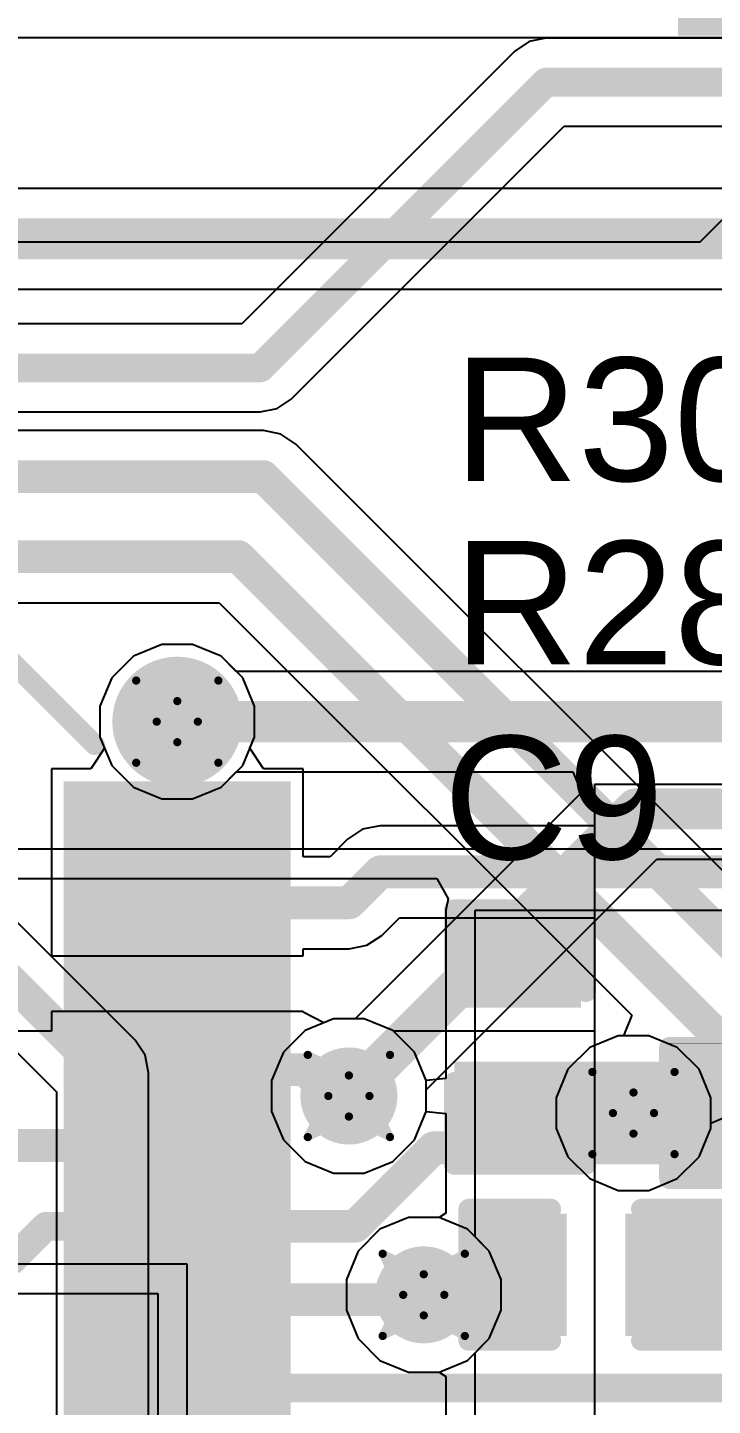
# Model space of a CAD drawing. Header units: inches. Extents: x -3 to 289, y -11 to 89.
# Drawn here: x 106.86 to 111.09, y 23.72 to 32.24 of the extents above; entities that cross this region are included whole.
import ezdxf

# ---------------------------------------------------------------- set-up
doc = ezdxf.new("R2010")
doc.units = ezdxf.units.IN
for name, color, linetype in [('Bottom Layer', 5, 'Continuous'), ('Bottom Solder', 6, 'Continuous'), ('Drill Drawing', 1, 'Continuous'), ('Layer 1', 16, 'Continuous'), ('Layer 2', 76, 'Continuous'), ('Top Layer', 1, 'Continuous'), ('Top Overlay', 2, 'Continuous'), ('Top Paste', 8, 'Continuous'), ('Top Solder', 216, 'Continuous'), ('Via Holes', 16, 'Continuous')]:
    doc.layers.add(name, color=color, linetype=linetype)
doc.styles.add('Arial', font='', dxfattribs={"height": 0.2})
doc.styles.get('Arial').set_extended_font_data('Arial')

# ---------------------------------------------------------------- blocks, each defined once
blk = doc.blocks.new('EFM32WG380F256_B_QFP100R_10')
at = {"layer": 'Top Layer'}
for points in [[(2.65, -7.15), (2.65, -8.35), (2.35, -8.35), (2.35, -7.15)], [(3.15, -7.15), (3.15, -8.35), (2.85, -8.35), (2.85, -7.15)], [(3.65, -7.15), (3.65, -8.35), (3.35, -8.35), (3.35, -7.15)], [(4.15, -7.15), (4.15, -8.35), (3.85, -8.35), (3.85, -7.15)], [(4.65, -7.15), (4.65, -8.35), (4.35, -8.35), (4.35, -7.15)], [(5.15, -7.15), (5.15, -8.35), (4.85, -8.35), (4.85, -7.15)], [(5.65, -7.15), (5.65, -8.35), (5.35, -8.35), (5.35, -7.15)], [(6.15, -7.15), (6.15, -8.35), (5.85, -8.35), (5.85, -7.15)]]:
    blk.add_hatch(color=1, dxfattribs=at).paths.add_polyline_path(points)
at = {"layer": 'Top Paste'}
for points in [[(2.65, -7.15), (2.65, -8.35), (2.35, -8.35), (2.35, -7.15)], [(3.15, -7.15), (3.15, -8.35), (2.85, -8.35), (2.85, -7.15)], [(3.65, -7.15), (3.65, -8.35), (3.35, -8.35), (3.35, -7.15)], [(4.15, -7.15), (4.15, -8.35), (3.85, -8.35), (3.85, -7.15)], [(4.65, -7.15), (4.65, -8.35), (4.35, -8.35), (4.35, -7.15)], [(5.15, -7.15), (5.15, -8.35), (4.85, -8.35), (4.85, -7.15)], [(5.65, -7.15), (5.65, -8.35), (5.35, -8.35), (5.35, -7.15)], [(6.15, -7.15), (6.15, -8.35), (5.85, -8.35), (5.85, -7.15)]]:
    blk.add_hatch(color=8, dxfattribs=at).paths.add_polyline_path(points)
at = {"layer": 'Top Solder'}
for points in [[(2.7516, -7.0484), (2.7516, -8.4516), (2.2484, -8.4516), (2.2484, -7.0484)], [(3.2516, -7.0484), (3.2516, -8.4516), (2.7484, -8.4516), (2.7484, -7.0484)], [(3.7516, -7.0484), (3.7516, -8.4516), (3.2484, -8.4516), (3.2484, -7.0484)], [(4.2516, -7.0484), (4.2516, -8.4516), (3.7484, -8.4516), (3.7484, -7.0484)], [(4.7516, -7.0484), (4.7516, -8.4516), (4.2484, -8.4516), (4.2484, -7.0484)], [(5.2516, -7.0484), (5.2516, -8.4516), (4.7484, -8.4516), (4.7484, -7.0484)], [(5.7516, -7.0484), (5.7516, -8.4516), (5.2484, -8.4516), (5.2484, -7.0484)], [(6.2516, -7.0484), (6.2516, -8.4516), (5.7484, -8.4516), (5.7484, -7.0484)]]:
    blk.add_hatch(color=216, dxfattribs=at).paths.add_polyline_path(points)
at = {"layer": 'Top Overlay', "const_width": 0.127}
blk.add_lwpolyline([(7.239, -6.477), (6.477, -7.239)], dxfattribs=at)
at = {"layer": 'Top Overlay', "const_width": 0.0635}
blk.add_lwpolyline([(6.4452, -7.239, 1), (6.5087, -7.239, 1)], format="xyb", close=True, dxfattribs=at)
blk = doc.blocks.new('R___0402_41')
at = {"layer": 'Top Layer'}
for points in [[(-0.6985, -0.3175), (-0.6985, 0.3175), (-0.2413, 0.3175), (-0.2413, -0.3175)], [(0.2413, -0.3175), (0.2413, 0.3175), (0.6985, 0.3175), (0.6985, -0.3175)]]:
    blk.add_hatch(color=1, dxfattribs=at).paths.add_polyline_path(points)
at = {"layer": 'Top Paste'}
for points in [[(-0.6985, -0.3175), (-0.6985, 0.3175), (-0.2413, 0.3175), (-0.2413, -0.3175)], [(0.2413, -0.3175), (0.2413, 0.3175), (0.6985, 0.3175), (0.6985, -0.3175)]]:
    blk.add_hatch(color=8, dxfattribs=at).paths.add_polyline_path(points)
at = {"layer": 'Top Solder'}
for points in [[(-0.7535, -0.3725), (-0.7535, 0.3725), (-0.1863, 0.3725), (-0.1863, -0.3725)], [(0.1863, -0.3725), (0.1863, 0.3725), (0.7535, 0.3725), (0.7535, -0.3725)]]:
    blk.add_hatch(color=216, dxfattribs=at).paths.add_polyline_path(points)
at = {"layer": 'Top Overlay'}
for points, const_width in [([(-0.7874, 0.4064), (-0.7874, -0.4064)], 0.127), ([(0.7874, 0.4064), (-0.7874, 0.4064)], 0.127), ([(0.7874, 0.4064), (0.7874, -0.4064)], 0.127), ([(0.7874, -0.4064), (-0.7874, -0.4064)], 0.127), ([(0.8128, -0.4318), (-0.8128, -0.4318)], 0.00323)]:
    blk.add_lwpolyline(points, dxfattribs=dict(at, const_width=const_width))
for points, const_width in [([(-0.8191, 0.4064, 1), (-0.7556, 0.4064, 1)], 0.0635), ([(-0.8191, 0.4064, 1), (-0.7556, 0.4064, 1)], 0.0635), ([(0.7556, 0.4064, 1), (0.8191, 0.4064, 1)], 0.0635), ([(0.7556, 0.4064, 1), (0.8191, 0.4064, 1)], 0.0635), ([(-0.8191, -0.4064, 1), (-0.7556, -0.4064, 1)], 0.0635), ([(-0.8191, -0.4064, 1), (-0.7556, -0.4064, 1)], 0.0635), ([(0.7556, -0.4064, 1), (0.8191, -0.4064, 1)], 0.0635), ([(0.7556, -0.4064, 1), (0.8191, -0.4064, 1)], 0.0635), ([(-0.8136, -0.4318, 1), (-0.812, -0.4318, 1)], 0.00161), ([(0.812, -0.4318, 1), (0.8136, -0.4318, 1)], 0.00161)]:
    blk.add_lwpolyline(points, format="xyb", close=True, dxfattribs=dict(at, const_width=const_width))
blk = doc.blocks.new('S____SOT_6_69')
at = {"layer": 'Top Layer'}
for points in [[(-1.8, 1.3), (-0.8, 1.3), (-0.8, 0.6), (-1.8, 0.6)], [(0.8, 1.3), (1.8, 1.3), (1.8, 0.6), (0.8, 0.6)], [(-1.8, 0.35), (-0.8, 0.35), (-0.8, -0.35), (-1.8, -0.35)], [(0.8, 0.35), (1.8, 0.35), (1.8, -0.35), (0.8, -0.35)], [(-1.8, -0.6), (-0.8, -0.6), (-0.8, -1.3), (-1.8, -1.3)], [(0.8, -0.6), (1.8, -0.6), (1.8, -1.3), (0.8, -1.3)]]:
    blk.add_hatch(color=1, dxfattribs=at).paths.add_polyline_path(points)
at = {"layer": 'Top Paste'}
for points in [[(-1.8, 1.3), (-0.8, 1.3), (-0.8, 0.6), (-1.8, 0.6)], [(0.8, 1.3), (1.8, 1.3), (1.8, 0.6), (0.8, 0.6)], [(-1.8, 0.35), (-0.8, 0.35), (-0.8, -0.35), (-1.8, -0.35)], [(0.8, 0.35), (1.8, 0.35), (1.8, -0.35), (0.8, -0.35)], [(-1.8, -0.6), (-0.8, -0.6), (-0.8, -1.3), (-1.8, -1.3)], [(0.8, -0.6), (1.8, -0.6), (1.8, -1.3), (0.8, -1.3)]]:
    blk.add_hatch(color=8, dxfattribs=at).paths.add_polyline_path(points)
at = {"layer": 'Top Solder'}
for points in [[(-1.9016, 1.4016), (-0.6984, 1.4016), (-0.6984, 0.4984), (-1.9016, 0.4984)], [(0.6984, 1.4016), (1.9016, 1.4016), (1.9016, 0.4984), (0.6984, 0.4984)], [(-1.9016, 0.4516), (-0.6984, 0.4516), (-0.6984, -0.4516), (-1.9016, -0.4516)], [(0.6984, 0.4516), (1.9016, 0.4516), (1.9016, -0.4516), (0.6984, -0.4516)], [(-1.9016, -0.4984), (-0.6984, -0.4984), (-0.6984, -1.4016), (-1.9016, -1.4016)], [(0.6984, -0.4984), (1.9016, -0.4984), (1.9016, -1.4016), (0.6984, -1.4016)]]:
    blk.add_hatch(color=216, dxfattribs=at).paths.add_polyline_path(points)
at = {"layer": 'Top Overlay', "const_width": 0.127}
for points in [[(0.7112, 1.5494), (-0.8128, 1.5494)], [(-2.087, 0.801), (-2.087, 1.055)], [(-1.96, 0.928), (-2.087, 1.055)], [(-2.087, 0.801), (-1.96, 0.928)], [(0.7112, -1.5494), (-0.8128, -1.5494)]]:
    blk.add_lwpolyline(points, dxfattribs=at)
at = {"layer": 'Top Overlay', "const_width": 0.0635}
for points in [[(-0.8446, 1.5494, 1), (-0.781, 1.5494, 1)], [(0.6794, 1.5494, 1), (0.7429, 1.5494, 1)], [(-2.1188, 1.055, 1), (-2.0553, 1.055, 1)], [(-2.1188, 1.055, 1), (-2.0553, 1.055, 1)], [(-1.9918, 0.928, 1), (-1.9283, 0.928, 1)], [(-1.9918, 0.928, 1), (-1.9283, 0.928, 1)], [(-2.1188, 0.801, 1), (-2.0553, 0.801, 1)], [(-2.1188, 0.801, 1), (-2.0553, 0.801, 1)], [(-0.8446, -1.5494, 1), (-0.781, -1.5494, 1)], [(0.6794, -1.5494, 1), (0.7429, -1.5494, 1)]]:
    blk.add_lwpolyline(points, format="xyb", close=True, dxfattribs=at)
blk = doc.blocks.new('____0402_127')
at = {"layer": 'Top Layer'}
for points in [[(-0.6985, -0.3175), (-0.6985, 0.3175), (-0.2413, 0.3175), (-0.2413, -0.3175)], [(0.2413, -0.3175), (0.2413, 0.3175), (0.6985, 0.3175), (0.6985, -0.3175)]]:
    blk.add_hatch(color=1, dxfattribs=at).paths.add_polyline_path(points)
at = {"layer": 'Top Paste'}
for points in [[(-0.6985, -0.3175), (-0.6985, 0.3175), (-0.2413, 0.3175), (-0.2413, -0.3175)], [(0.2413, -0.3175), (0.2413, 0.3175), (0.6985, 0.3175), (0.6985, -0.3175)]]:
    blk.add_hatch(color=8, dxfattribs=at).paths.add_polyline_path(points)
at = {"layer": 'Top Solder'}
for points in [[(-0.7585, -0.3775), (-0.7585, 0.3775), (-0.1813, 0.3775), (-0.1813, -0.3775)], [(0.1813, -0.3775), (0.1813, 0.3775), (0.7585, 0.3775), (0.7585, -0.3775)]]:
    blk.add_hatch(color=216, dxfattribs=at).paths.add_polyline_path(points)
at = {"layer": 'Top Overlay', "const_width": 0.127}
for points in [[(-0.7874, 0.4064), (-0.7874, -0.4064)], [(-0.2794, 0.4064), (-0.7874, 0.4064)], [(0.7874, 0.4064), (0.2794, 0.4064)], [(0.7874, 0.4064), (0.7874, -0.4064)], [(-0.2794, -0.4064), (-0.7874, -0.4064)], [(0.7874, -0.4064), (0.2794, -0.4064)]]:
    blk.add_lwpolyline(points, dxfattribs=at)
at = {"layer": 'Top Overlay', "const_width": 0.0635}
for points in [[(-0.8191, 0.4064, 1), (-0.7556, 0.4064, 1)], [(-0.8191, 0.4064, 1), (-0.7556, 0.4064, 1)], [(-0.3111, 0.4064, 1), (-0.2477, 0.4064, 1)], [(0.2477, 0.4064, 1), (0.3111, 0.4064, 1)], [(0.7556, 0.4064, 1), (0.8191, 0.4064, 1)], [(0.7556, 0.4064, 1), (0.8191, 0.4064, 1)], [(-0.8191, -0.4064, 1), (-0.7556, -0.4064, 1)], [(-0.8191, -0.4064, 1), (-0.7556, -0.4064, 1)], [(-0.3111, -0.4064, 1), (-0.2477, -0.4064, 1)], [(0.2477, -0.4064, 1), (0.3111, -0.4064, 1)], [(0.7556, -0.4064, 1), (0.8191, -0.4064, 1)], [(0.7556, -0.4064, 1), (0.8191, -0.4064, 1)]]:
    blk.add_lwpolyline(points, format="xyb", close=True, dxfattribs=at)
blk = doc.blocks.new('C___0402_142')
at = {"layer": 'Top Layer'}
for points in [[(-0.6985, -0.3175), (-0.6985, 0.3175), (-0.2413, 0.3175), (-0.2413, -0.3175)], [(0.2413, -0.3175), (0.2413, 0.3175), (0.6985, 0.3175), (0.6985, -0.3175)]]:
    blk.add_hatch(color=1, dxfattribs=at).paths.add_polyline_path(points)
at = {"layer": 'Top Paste'}
for points in [[(-0.6985, -0.3175), (-0.6985, 0.3175), (-0.2413, 0.3175), (-0.2413, -0.3175)], [(0.2413, -0.3175), (0.2413, 0.3175), (0.6985, 0.3175), (0.6985, -0.3175)]]:
    blk.add_hatch(color=8, dxfattribs=at).paths.add_polyline_path(points)
at = {"layer": 'Top Solder'}
for points in [[(-0.7585, -0.3775), (-0.7585, 0.3775), (-0.1813, 0.3775), (-0.1813, -0.3775)], [(0.1813, -0.3775), (0.1813, 0.3775), (0.7585, 0.3775), (0.7585, -0.3775)]]:
    blk.add_hatch(color=216, dxfattribs=at).paths.add_polyline_path(points)
at = {"layer": 'Top Overlay', "const_width": 0.127}
for points in [[(-0.7874, -0.4064), (-0.7874, 0.4064)], [(-0.2794, 0.4064), (-0.7874, 0.4064)], [(0.7874, 0.4064), (0.2794, 0.4064)], [(0.7874, -0.4064), (0.7874, 0.4064)], [(-0.2794, -0.4064), (-0.7874, -0.4064)], [(0.7874, -0.4064), (0.2794, -0.4064)]]:
    blk.add_lwpolyline(points, dxfattribs=at)
at = {"layer": 'Top Overlay', "const_width": 0.0635}
for points in [[(-0.8191, 0.4064, 1), (-0.7556, 0.4064, 1)], [(-0.8191, 0.4064, 1), (-0.7556, 0.4064, 1)], [(-0.3111, 0.4064, 1), (-0.2477, 0.4064, 1)], [(0.2477, 0.4064, 1), (0.3111, 0.4064, 1)], [(0.7556, 0.4064, 1), (0.8191, 0.4064, 1)], [(0.7556, 0.4064, 1), (0.8191, 0.4064, 1)], [(-0.8191, -0.4064, 1), (-0.7556, -0.4064, 1)], [(-0.8191, -0.4064, 1), (-0.7556, -0.4064, 1)], [(-0.3111, -0.4064, 1), (-0.2477, -0.4064, 1)], [(0.2477, -0.4064, 1), (0.3111, -0.4064, 1)], [(0.7556, -0.4064, 1), (0.8191, -0.4064, 1)], [(0.7556, -0.4064, 1), (0.8191, -0.4064, 1)]]:
    blk.add_lwpolyline(points, format="xyb", close=True, dxfattribs=at)

msp = doc.modelspace()

# ---------------------------------------------------------------- hatches: boundary and pattern name
at = {"layer": 'Bottom Layer'}
h = msp.add_hatch(color=5, dxfattribs=at)
edge = h.paths.add_edge_path()
edge.add_arc((107.7875, 27.9483), 0.3, 0, 360)
h = msp.add_hatch(color=5, dxfattribs=at)
edge = h.paths.add_edge_path()
edge.add_arc((108.8481, 25.6343), 0.3, 0, 360)
h = msp.add_hatch(color=5, dxfattribs=at)
edge = h.paths.add_edge_path()
edge.add_arc((110.6069, 25.5288), 0.3, 0, 360)
h = msp.add_hatch(color=5, dxfattribs=at)
edge = h.paths.add_edge_path()
edge.add_arc((109.3108, 24.4051), 0.3, 0, 360)
at = {"layer": 'Bottom Solder'}
h = msp.add_hatch(color=6, dxfattribs=at)
edge = h.paths.add_edge_path()
edge.add_arc((107.7875, 27.9483), 0.4016, 0, 360)
at = {"layer": 'Layer 1'}
h = msp.add_hatch(color=16, dxfattribs=at)
edge = h.paths.add_edge_path()
edge.add_arc((107.7875, 27.9483), 0.3, 0, 360)
h = msp.add_hatch(color=16, dxfattribs=at)
edge = h.paths.add_edge_path()
edge.add_arc((108.8481, 25.6343), 0.3, 0, 360)
h = msp.add_hatch(color=16, dxfattribs=at)
edge = h.paths.add_edge_path()
edge.add_arc((110.6069, 25.5288), 0.3, 0, 360)
h = msp.add_hatch(color=16, dxfattribs=at)
edge = h.paths.add_edge_path()
edge.add_arc((109.3108, 24.4051), 0.3, 0, 360)
at = {"layer": 'Layer 2'}
h = msp.add_hatch(color=76, dxfattribs=at)
edge = h.paths.add_edge_path()
edge.add_arc((107.7875, 27.9483), 0.3, 0, 360)
h = msp.add_hatch(color=76, dxfattribs=at)
edge = h.paths.add_edge_path()
edge.add_arc((108.8481, 25.6343), 0.3, 0, 360)
h = msp.add_hatch(color=76, dxfattribs=at)
edge = h.paths.add_edge_path()
edge.add_arc((110.6069, 25.5288), 0.3, 0, 360)
h = msp.add_hatch(color=76, dxfattribs=at)
edge = h.paths.add_edge_path()
edge.add_arc((109.3108, 24.4051), 0.3, 0, 360)
at = {"layer": 'Top Layer'}
h = msp.add_hatch(color=1, dxfattribs=at)
edge = h.paths.add_edge_path()
edge.add_arc((107.7875, 27.9483), 0.3, 0, 360)
h = msp.add_hatch(color=1, dxfattribs=at)
edge = h.paths.add_edge_path()
edge.add_arc((108.8481, 25.6343), 0.3, 0, 360)
msp.add_hatch(color=1, dxfattribs=at).paths.add_polyline_path([(109.4995, 25.2113), (111.3753, 25.2113), (111.3753, 25.8463), (109.4995, 25.8463)])
h = msp.add_hatch(color=1, dxfattribs=at)
edge = h.paths.add_edge_path()
edge.add_arc((110.6069, 25.5288), 0.3, 0, 360)
h = msp.add_hatch(color=1, dxfattribs=at)
edge = h.paths.add_edge_path()
edge.add_arc((109.3108, 24.4051), 0.3, 0, 360)
at = {"layer": 'Top Solder'}
h = msp.add_hatch(color=216, dxfattribs=at)
edge = h.paths.add_edge_path()
edge.add_arc((107.7875, 27.9483), 0.4016, 0, 360)
at = {"layer": 'Via Holes'}
h = msp.add_hatch(color=7, dxfattribs=at)
edge = h.paths.add_edge_path()
edge.add_arc((107.7875, 27.9483), 0.15, 0, 360)
h = msp.add_hatch(color=7, dxfattribs=at)
edge = h.paths.add_edge_path()
edge.add_arc((108.8481, 25.6343), 0.15, 0, 360)
h = msp.add_hatch(color=7, dxfattribs=at)
edge = h.paths.add_edge_path()
edge.add_arc((110.6069, 25.5288), 0.15, 0, 360)
h = msp.add_hatch(color=7, dxfattribs=at)
edge = h.paths.add_edge_path()
edge.add_arc((109.3108, 24.4051), 0.15, 0, 360)

# ---------------------------------------------------------------- linework, layer by layer
at = {"layer": 'Bottom Layer'}
for p, q in [((108.3195, 29.7473), (103.9414, 29.7473)), ((108.4285, 29.7256), (108.3195, 29.7473)), ((108.3195, 29.7473), (108.3195, 29.7473)), ((108.521, 29.6639), (108.4285, 29.7256)), ((111.7653, 26.4195), (108.521, 29.6639)), ((103.5375, 28.6837), (108.0472, 28.6837)), ((108.0472, 28.6837), (110.5973, 26.1336)), ((107.6925, 28.4261), (107.5168, 28.3533)), ((107.8825, 28.4261), (107.6925, 28.4261)), ((108.0582, 28.3533), (107.8825, 28.4261)), ((107.5168, 28.3533), (107.3824, 28.2189)), ((108.1926, 28.2189), (108.0582, 28.3533)), ((107.3824, 28.2189), (107.3097, 28.0433)), ((108.2653, 28.0433), (108.1926, 28.2189)), ((107.3097, 28.0433), (107.3097, 27.8533)), ((108.2653, 27.8533), (108.2653, 28.0433)), ((107.3097, 27.8533), (107.3824, 27.6776)), ((108.1926, 27.6776), (108.2653, 27.8533)), ((107.3824, 27.6776), (107.5168, 27.5432)), ((108.0582, 27.5432), (108.1926, 27.6776)), ((107.5168, 27.5432), (107.6925, 27.4705)), ((107.8825, 27.4705), (108.0582, 27.5432)), ((107.6925, 27.4705), (107.8825, 27.4705)), ((108.753, 26.1121), (108.5774, 26.0393)), ((108.9431, 26.1121), (108.753, 26.1121)), ((109.1187, 26.0393), (108.9431, 26.1121)), ((110.5973, 26.1336), (110.5447, 26.0066)), ((108.5774, 26.0393), (108.443, 25.9049)), ((109.2531, 25.9049), (109.1187, 26.0393)), ((110.5118, 26.0066), (110.3362, 25.9339)), ((110.5447, 26.0066), (110.5118, 26.0066)), ((108.443, 25.9049), (108.3703, 25.7293)), ((109.3259, 25.7293), (109.2531, 25.9049)), ((110.3362, 25.9339), (110.2018, 25.7995)), ((108.3703, 25.7293), (108.3703, 25.5392)), ((109.3259, 25.5392), (109.3259, 25.7293)), ((110.2018, 25.7995), (110.1291, 25.6239)), ((110.1291, 25.6239), (110.1291, 25.4338)), ((108.3703, 25.5392), (108.443, 25.3636)), ((109.2531, 25.3636), (109.3259, 25.5392)), ((111.0847, 25.4666), (111.2117, 25.5192)), ((110.1291, 25.4338), (110.2018, 25.2582)), ((111.0119, 25.2582), (111.0847, 25.4338)), ((111.0847, 25.4338), (111.0847, 25.4666)), ((108.443, 25.3636), (108.5774, 25.2292)), ((109.1187, 25.2292), (109.2531, 25.3636)), ((108.5774, 25.2292), (108.753, 25.1565)), ((108.9431, 25.1565), (109.1187, 25.2292)), ((110.2018, 25.2582), (110.3362, 25.1238)), ((110.8775, 25.1238), (111.0119, 25.2582)), ((108.753, 25.1565), (108.9431, 25.1565)), ((110.3362, 25.1238), (110.5118, 25.051)), ((110.5118, 25.051), (110.7019, 25.051)), ((110.7019, 25.051), (110.8775, 25.1238)), ((107.8482, 24.595), (106.2185, 24.595)), ((107.8482, 17.5514), (107.8482, 24.595)), ((106.2185, 24.4137), (107.6669, 24.4137)), ((107.6669, 24.4137), (107.6669, 17.5514))]:
    msp.add_line(p, q, dxfattribs=at)
at = {"layer": 'Bottom Layer', "const_width": 0.2032}
for points in [[(103.8234, 29.4624), (108.3195, 29.4624)], [(108.3195, 29.4624), (111.6473, 26.1346)], [(103.5375, 28.9685), (108.1652, 28.9685)], [(108.1652, 28.9685), (111.441, 25.6927)]]:
    msp.add_lwpolyline(points, dxfattribs=at)
at = {"layer": 'Bottom Layer', "const_width": 0.1016}
for points in [[(108.2687, 29.4624, 1), (108.3703, 29.4624, 1)], [(108.2687, 29.4624, 1), (108.3703, 29.4624, 1)], [(108.1144, 28.9685, 1), (108.216, 28.9685, 1)], [(108.1144, 28.9685, 1), (108.216, 28.9685, 1)]]:
    msp.add_lwpolyline(points, format="xyb", close=True, dxfattribs=at)
at = {"layer": 'Drill Drawing', "const_width": 0.0508}
for points in [[(107.5335, 28.2023), (107.7875, 28.0753)], [(107.5335, 28.2023), (107.6605, 27.9483)], [(107.7875, 28.0753), (108.0415, 28.2023)], [(107.9145, 27.9483), (108.0415, 28.2023)], [(107.5335, 27.6943), (107.6605, 27.9483)], [(107.9145, 27.9483), (108.0415, 27.6943)], [(107.5335, 27.6943), (107.7875, 27.8213)], [(107.7875, 27.8213), (108.0415, 27.6943)], [(108.5941, 25.8883), (108.8481, 25.7613)], [(108.5941, 25.8883), (108.7211, 25.6343)], [(108.8481, 25.7613), (109.1021, 25.8883)], [(108.9751, 25.6343), (109.1021, 25.8883)], [(110.3529, 25.7828), (110.6069, 25.6558)], [(110.3529, 25.7828), (110.4799, 25.5288)], [(110.6069, 25.6558), (110.8609, 25.7828)], [(110.7339, 25.5288), (110.8609, 25.7828)], [(108.5941, 25.3803), (108.7211, 25.6343)], [(108.9751, 25.6343), (109.1021, 25.3803)], [(110.3529, 25.2748), (110.4799, 25.5288)], [(110.7339, 25.5288), (110.8609, 25.2748)], [(108.5941, 25.3803), (108.8481, 25.5073)], [(108.8481, 25.5073), (109.1021, 25.3803)], [(110.3529, 25.2748), (110.6069, 25.4018)], [(110.6069, 25.4018), (110.8609, 25.2748)], [(109.0568, 24.6591), (109.3108, 24.5321)], [(109.0568, 24.6591), (109.1838, 24.4051)], [(109.3108, 24.5321), (109.5648, 24.6591)], [(109.4378, 24.4051), (109.5648, 24.6591)], [(109.0568, 24.1511), (109.1838, 24.4051)], [(109.4378, 24.4051), (109.5648, 24.1511)], [(109.0568, 24.1511), (109.3108, 24.2781)], [(109.3108, 24.2781), (109.5648, 24.1511)]]:
    msp.add_lwpolyline(points, dxfattribs=at)
at = {"layer": 'Drill Drawing', "const_width": 0.0254}
for points in [[(107.5208, 28.2023, 1), (107.5462, 28.2023, 1)], [(107.5208, 28.2023, 1), (107.5462, 28.2023, 1)], [(108.0288, 28.2023, 1), (108.0542, 28.2023, 1)], [(108.0288, 28.2023, 1), (108.0542, 28.2023, 1)], [(107.7748, 28.0753, 1), (107.8002, 28.0753, 1)], [(107.7748, 28.0753, 1), (107.8002, 28.0753, 1)], [(107.6478, 27.9483, 1), (107.6732, 27.9483, 1)], [(107.6478, 27.9483, 1), (107.6732, 27.9483, 1)], [(107.9018, 27.9483, 1), (107.9272, 27.9483, 1)], [(107.9018, 27.9483, 1), (107.9272, 27.9483, 1)], [(107.7748, 27.8213, 1), (107.8002, 27.8213, 1)], [(107.7748, 27.8213, 1), (107.8002, 27.8213, 1)], [(107.5208, 27.6943, 1), (107.5462, 27.6943, 1)], [(107.5208, 27.6943, 1), (107.5462, 27.6943, 1)], [(108.0288, 27.6943, 1), (108.0542, 27.6943, 1)], [(108.0288, 27.6943, 1), (108.0542, 27.6943, 1)], [(108.5814, 25.8883, 1), (108.6068, 25.8883, 1)], [(108.5814, 25.8883, 1), (108.6068, 25.8883, 1)], [(109.0894, 25.8883, 1), (109.1148, 25.8883, 1)], [(109.0894, 25.8883, 1), (109.1148, 25.8883, 1)], [(110.3402, 25.7828, 1), (110.3656, 25.7828, 1)], [(110.3402, 25.7828, 1), (110.3656, 25.7828, 1)], [(110.8482, 25.7828, 1), (110.8736, 25.7828, 1)], [(110.8482, 25.7828, 1), (110.8736, 25.7828, 1)], [(108.8354, 25.7613, 1), (108.8608, 25.7613, 1)], [(108.8354, 25.7613, 1), (108.8608, 25.7613, 1)], [(108.7084, 25.6343, 1), (108.7338, 25.6343, 1)], [(108.7084, 25.6343, 1), (108.7338, 25.6343, 1)], [(108.9624, 25.6343, 1), (108.9878, 25.6343, 1)], [(108.9624, 25.6343, 1), (108.9878, 25.6343, 1)], [(110.5942, 25.6558, 1), (110.6196, 25.6558, 1)], [(110.5942, 25.6558, 1), (110.6196, 25.6558, 1)], [(110.4672, 25.5288, 1), (110.4926, 25.5288, 1)], [(110.4672, 25.5288, 1), (110.4926, 25.5288, 1)], [(110.7212, 25.5288, 1), (110.7466, 25.5288, 1)], [(110.7212, 25.5288, 1), (110.7466, 25.5288, 1)], [(108.8354, 25.5073, 1), (108.8608, 25.5073, 1)], [(108.8354, 25.5073, 1), (108.8608, 25.5073, 1)], [(108.5814, 25.3803, 1), (108.6068, 25.3803, 1)], [(108.5814, 25.3803, 1), (108.6068, 25.3803, 1)], [(109.0894, 25.3803, 1), (109.1148, 25.3803, 1)], [(109.0894, 25.3803, 1), (109.1148, 25.3803, 1)], [(110.5942, 25.4018, 1), (110.6196, 25.4018, 1)], [(110.5942, 25.4018, 1), (110.6196, 25.4018, 1)], [(110.3402, 25.2748, 1), (110.3656, 25.2748, 1)], [(110.3402, 25.2748, 1), (110.3656, 25.2748, 1)], [(110.8482, 25.2748, 1), (110.8736, 25.2748, 1)], [(110.8482, 25.2748, 1), (110.8736, 25.2748, 1)], [(109.0441, 24.6591, 1), (109.0695, 24.6591, 1)], [(109.0441, 24.6591, 1), (109.0695, 24.6591, 1)], [(109.5521, 24.6591, 1), (109.5775, 24.6591, 1)], [(109.5521, 24.6591, 1), (109.5775, 24.6591, 1)], [(109.2981, 24.5321, 1), (109.3235, 24.5321, 1)], [(109.2981, 24.5321, 1), (109.3235, 24.5321, 1)], [(109.1711, 24.4051, 1), (109.1965, 24.4051, 1)], [(109.1711, 24.4051, 1), (109.1965, 24.4051, 1)], [(109.4251, 24.4051, 1), (109.4505, 24.4051, 1)], [(109.4251, 24.4051, 1), (109.4505, 24.4051, 1)], [(109.2981, 24.2781, 1), (109.3235, 24.2781, 1)], [(109.2981, 24.2781, 1), (109.3235, 24.2781, 1)], [(109.0441, 24.1511, 1), (109.0695, 24.1511, 1)], [(109.0441, 24.1511, 1), (109.0695, 24.1511, 1)], [(109.5521, 24.1511, 1), (109.5775, 24.1511, 1)], [(109.5521, 24.1511, 1), (109.5775, 24.1511, 1)]]:
    msp.add_lwpolyline(points, format="xyb", close=True, dxfattribs=at)
at = {"layer": 'Layer 1'}
for p, q in [((95.7624, 36.9382), (107.0403, 25.6603)), ((105.4283, 32.1772), (111.751, 32.1772)), ((107.5266, 25.9797), (101.4273, 32.0791)), ((111.6834, 31.2439), (106.2015, 31.2439)), ((106.2015, 30.6223), (111.5547, 30.6223)), ((107.6925, 28.4261), (107.5168, 28.3533)), ((107.8825, 28.4261), (107.6925, 28.4261)), ((108.0582, 28.3533), (107.8825, 28.4261)), ((107.5168, 28.3533), (107.3824, 28.2189)), ((108.1524, 28.2591), (108.0582, 28.3533)), ((107.3824, 28.2189), (107.3097, 28.0433)), ((112.9801, 28.2591), (108.1524, 28.2591)), ((107.3097, 28.0433), (107.3097, 27.8533)), ((107.3097, 27.8533), (107.3824, 27.6776)), ((107.3824, 27.6776), (107.5168, 27.5432)), ((108.0582, 27.5432), (108.1524, 27.6375)), ((108.1524, 27.6375), (110.2322, 27.6375)), ((110.2322, 27.6375), (110.2848, 27.5105)), ((107.5168, 27.5432), (107.6925, 27.4705)), ((107.8825, 27.4705), (108.0582, 27.5432)), ((107.6925, 27.4705), (107.8825, 27.4705)), ((110.2848, 27.5105), (108.8864, 26.1121)), ((109.3259, 25.6726), (110.7515, 27.0982)), ((110.7515, 27.0982), (113.5555, 27.0982)), ((108.753, 26.1121), (108.5774, 26.0393)), ((108.8864, 26.1121), (108.753, 26.1121)), ((107.5884, 25.8873), (107.5266, 25.9797)), ((107.5266, 25.9797), (107.5266, 25.9797)), ((108.5774, 26.0393), (108.443, 25.9049)), ((110.5118, 26.0066), (110.3362, 25.9339)), ((110.7019, 26.0066), (110.5118, 26.0066)), ((110.8775, 25.9339), (110.7019, 26.0066)), ((108.443, 25.9049), (108.3703, 25.7293)), ((110.3362, 25.9339), (110.2018, 25.7995)), ((111.0119, 25.7995), (110.8775, 25.9339)), ((107.6101, 25.7783), (107.5884, 25.8873)), ((107.6101, 17.5023), (107.6101, 25.7783)), ((108.3703, 25.7293), (108.3703, 25.5392)), ((110.2018, 25.7995), (110.1291, 25.6239)), ((111.0847, 25.6239), (111.0119, 25.7995)), ((107.0403, 25.6603), (107.0403, 17.6203)), ((109.3259, 25.5392), (109.3259, 25.6726)), ((110.1291, 25.6239), (110.1291, 25.4338)), ((111.0847, 25.4338), (111.0847, 25.6239)), ((108.3703, 25.5392), (108.443, 25.3636)), ((109.2531, 25.3636), (109.3259, 25.5392)), ((110.1291, 25.4338), (110.2018, 25.2582)), ((111.0119, 25.2582), (111.0847, 25.4338)), ((108.443, 25.3636), (108.5774, 25.2292)), ((109.1187, 25.2292), (109.2531, 25.3636)), ((108.5774, 25.2292), (108.753, 25.1565)), ((108.9431, 25.1565), (109.1187, 25.2292)), ((110.2018, 25.2582), (110.3362, 25.1238)), ((110.8775, 25.1238), (111.0119, 25.2582)), ((108.753, 25.1565), (108.9431, 25.1565)), ((110.3362, 25.1238), (110.5118, 25.051)), ((110.5118, 25.051), (110.7019, 25.051)), ((110.7019, 25.051), (110.8775, 25.1238)), ((109.2158, 24.8829), (109.0402, 24.8102)), ((109.4059, 24.8829), (109.2158, 24.8829)), ((109.5815, 24.8102), (109.4059, 24.8829)), ((109.0402, 24.8102), (108.9058, 24.6758)), ((109.7159, 24.6758), (109.5815, 24.8102)), ((108.9058, 24.6758), (108.833, 24.5002)), ((109.7886, 24.5002), (109.7159, 24.6758)), ((108.833, 24.5002), (108.833, 24.3101)), ((109.7886, 24.3101), (109.7886, 24.5002)), ((108.833, 24.3101), (108.9058, 24.1345)), ((109.7159, 24.1345), (109.7886, 24.3101)), ((108.9058, 24.1345), (109.0402, 24.0001)), ((109.5815, 24.0001), (109.7159, 24.1345)), ((109.0402, 24.0001), (109.2158, 23.9273)), ((109.4059, 23.9273), (109.5815, 24.0001)), ((109.2158, 23.9273), (109.4059, 23.9273))]:
    msp.add_line(p, q, dxfattribs=at)
for points, const_width in [([(95.6875, 37.416), (107.3252, 25.7783)], 0.2032), ([(105.8366, 30.9331), (111.6834, 30.9331)], 0.254), ([(107.7875, 27.9483), (113.1088, 27.9483)], 0.254), ([(108.8481, 25.6343), (110.6228, 27.409)], 0.254), ([(110.6228, 27.409), (113.5555, 27.409)], 0.254), ([(107.3252, 17.5023), (107.3252, 25.7783)], 0.2032)]:
    msp.add_lwpolyline(points, dxfattribs=dict(at, const_width=const_width))
for points, const_width in [([(107.724, 27.9483, 1), (107.851, 27.9483, 1)], 0.127), ([(110.5593, 27.409, 1), (110.6863, 27.409, 1)], 0.127), ([(110.5593, 27.409, 1), (110.6863, 27.409, 1)], 0.127), ([(107.2744, 25.7783, 1), (107.376, 25.7783, 1)], 0.1016), ([(107.2744, 25.7783, 1), (107.376, 25.7783, 1)], 0.1016), ([(108.7846, 25.6343, 1), (108.9116, 25.6343, 1)], 0.127)]:
    msp.add_lwpolyline(points, format="xyb", close=True, dxfattribs=dict(at, const_width=const_width))
at = {"layer": 'Layer 2'}
for p, q in [((109.9623, 32.1527), (109.8741, 32.0937)), ((110.0663, 32.1734), (109.9623, 32.1527)), ((110.0664, 32.1734), (110.0663, 32.1734)), ((111.8986, 32.1734), (110.0664, 32.1734)), ((109.8741, 32.0937), (108.1871, 30.4067)), ((109.8741, 32.0937), (109.8741, 32.0937)), ((108.492, 29.9425), (110.179, 31.6295)), ((110.179, 31.6295), (111.8714, 31.6295)), ((108.1871, 30.4067), (106.1462, 30.4067)), ((108.4038, 29.8836), (108.492, 29.9425)), ((95.6485, 29.8629), (108.2997, 29.8629)), ((108.2997, 29.8629), (108.4038, 29.8836)), ((107.6925, 28.4261), (107.5168, 28.3533)), ((107.8825, 28.4261), (107.6925, 28.4261)), ((108.0582, 28.3533), (107.8825, 28.4261)), ((107.5168, 28.3533), (107.3824, 28.2189)), ((108.1926, 28.2189), (108.0582, 28.3533)), ((107.3824, 28.2189), (107.3097, 28.0433)), ((108.2653, 28.0433), (108.1926, 28.2189)), ((107.3097, 28.0433), (107.3097, 27.8533)), ((108.2653, 27.8533), (108.2653, 28.0433)), ((107.3097, 27.8533), (107.3824, 27.6776)), ((108.1926, 27.6776), (108.2653, 27.8533)), ((107.3824, 27.6776), (107.5168, 27.5432)), ((108.0582, 27.5432), (108.1926, 27.6776)), ((107.5168, 27.5432), (107.6925, 27.4705)), ((107.8825, 27.4705), (108.0582, 27.5432)), ((107.6925, 27.4705), (107.8825, 27.4705)), ((114.6048, 27.1596), (94.6875, 27.1596)), ((94.6875, 26.9783), (109.3921, 26.9783)), ((109.3921, 26.9783), (109.4608, 26.8525)), ((109.4608, 26.8525), (109.447, 26.7832)), ((109.447, 26.7832), (109.447, 25.7434)), ((109.6283, 24.7634), (109.6283, 26.7832)), ((109.6283, 26.7832), (114.8491, 26.7832)), ((108.753, 26.1121), (108.5774, 26.0393)), ((108.9431, 26.1121), (108.753, 26.1121)), ((109.1187, 26.0393), (108.9431, 26.1121)), ((108.5774, 26.0393), (108.443, 25.9049)), ((109.2531, 25.9049), (109.1187, 26.0393)), ((108.443, 25.9049), (108.3703, 25.7293)), ((109.3259, 25.7293), (109.2531, 25.9049)), ((108.3703, 25.7293), (108.3703, 25.5392)), ((109.447, 25.7434), (109.3259, 25.7293)), ((108.3703, 25.5392), (108.443, 25.3636)), ((109.2531, 25.3636), (109.3259, 25.5392)), ((109.3259, 25.5392), (109.447, 25.5252)), ((109.447, 25.5252), (109.447, 24.9104)), ((108.443, 25.3636), (108.5774, 25.2292)), ((109.1187, 25.2292), (109.2531, 25.3636)), ((108.5774, 25.2292), (108.753, 25.1565)), ((108.9431, 25.1565), (109.1187, 25.2292)), ((108.753, 25.1565), (108.9431, 25.1565)), ((109.2158, 24.8829), (109.0402, 24.8102)), ((109.4059, 24.8829), (109.2158, 24.8829)), ((109.447, 24.9104), (109.4059, 24.8829)), ((109.0402, 24.8102), (108.9058, 24.6758)), ((109.7159, 24.6758), (109.6283, 24.7634)), ((108.9058, 24.6758), (108.833, 24.5002)), ((109.7886, 24.5002), (109.7159, 24.6758)), ((108.833, 24.5002), (108.833, 24.3101)), ((109.7886, 24.3101), (109.7886, 24.5002)), ((108.833, 24.3101), (108.9058, 24.1345)), ((109.7159, 24.1345), (109.7886, 24.3101)), ((108.9058, 24.1345), (109.0402, 24.0001)), ((109.6283, 24.0469), (109.7159, 24.1345)), ((109.6283, 22.1058), (109.6283, 24.0469)), ((109.0402, 24.0001), (109.2158, 23.9273)), ((109.2158, 23.9273), (109.4059, 23.9273)), ((109.4059, 23.9273), (109.447, 23.8998)), ((109.447, 23.8998), (109.447, 22.6844))]:
    msp.add_line(p, q, dxfattribs=at)
at = {"layer": 'Layer 2', "const_width": 0.1778}
for points in [[(108.2997, 30.1348), (110.0663, 31.9014)], [(110.0663, 31.9014), (112.265, 31.9014)], [(95.2447, 30.1348), (108.2997, 30.1348)]]:
    msp.add_lwpolyline(points, dxfattribs=at)
at = {"layer": 'Layer 2', "const_width": 0.0889}
for points in [[(110.0219, 31.9014, 1), (110.1108, 31.9014, 1)], [(110.0219, 31.9014, 1), (110.1108, 31.9014, 1)], [(108.2553, 30.1348, 1), (108.3442, 30.1348, 1)], [(108.2553, 30.1348, 1), (108.3442, 30.1348, 1)]]:
    msp.add_lwpolyline(points, format="xyb", close=True, dxfattribs=at)
at = {"layer": 'Top Layer'}
for p, q in [((111.0197, 30.9148), (111.6714, 31.5665)), ((106.3144, 30.9148), (111.0197, 30.9148)), ((107.6925, 28.4261), (107.5168, 28.3533)), ((107.8825, 28.4261), (107.6925, 28.4261)), ((108.0582, 28.3533), (107.8825, 28.4261)), ((107.5168, 28.3533), (107.3824, 28.2189)), ((108.1926, 28.2189), (108.0582, 28.3533)), ((107.3824, 28.2189), (107.3097, 28.0433)), ((108.2653, 28.0433), (108.1926, 28.2189)), ((107.3097, 28.0433), (107.3097, 27.8533)), ((108.2653, 27.8533), (108.2653, 28.0433)), ((107.3097, 27.8533), (107.3385, 27.7836)), ((108.2365, 27.7836), (108.2653, 27.8533)), ((107.3385, 27.7836), (107.2537, 27.6566)), ((108.3213, 27.6566), (108.2365, 27.7836)), ((107.2537, 27.6566), (107.0097, 27.6566)), ((107.0097, 27.6566), (107.0097, 26.501)), ((108.5653, 27.6566), (108.3213, 27.6566)), ((108.5653, 27.1137), (108.5653, 27.6566)), ((116.5949, 27.559), (110.3653, 27.559)), ((110.3653, 27.559), (110.3653, 22.2426)), ((112.2356, 27.559), (110.3653, 27.559)), ((110.3653, 27.559), (110.3653, 27.3048)), ((108.9329, 27.2831), (108.8405, 27.2214)), ((109.0419, 27.3048), (108.9329, 27.2831)), ((110.3653, 27.3048), (109.0419, 27.3048)), ((109.0419, 27.3048), (109.0419, 27.3048)), ((108.8405, 27.2213), (108.7328, 27.1137)), ((108.8405, 27.2214), (108.8405, 27.2213)), ((108.7328, 27.1137), (108.5653, 27.1137)), ((109.0523, 26.6274), (109.1599, 26.735)), ((109.1599, 26.735), (110.3653, 26.735)), ((110.3653, 26.735), (110.3653, 26.035)), ((108.9599, 26.5657), (109.0523, 26.6274)), ((107.0097, 26.501), (108.5653, 26.501)), ((108.5653, 26.501), (108.5653, 26.544)), ((108.5653, 26.544), (108.8508, 26.544)), ((108.8508, 26.544), (108.9599, 26.5657)), ((108.8508, 26.544), (108.8508, 26.544)), ((108.5653, 26.1566), (107.0097, 26.1566)), ((107.0097, 26.1566), (107.0097, 26.035)), ((108.5661, 26.1517), (108.5653, 26.1566)), ((108.6923, 26.0869), (108.5661, 26.1517)), ((108.753, 26.1121), (108.6923, 26.0869)), ((108.9431, 26.1121), (108.753, 26.1121)), ((109.1187, 26.0393), (108.9431, 26.1121)), ((107.0097, 26.035), (106.3218, 26.035)), ((109.123, 26.035), (109.1187, 26.0393)), ((110.3653, 26.035), (109.123, 26.035))]:
    msp.add_line(p, q, dxfattribs=at)
for points, const_width in [([(107.7875, 27.3288), (107.7875, 27.9483)], 0.2032), ([(108.8508, 26.8288), (109.0419, 27.0199)], 0.2032), ([(109.0419, 27.0199), (112.7932, 27.0199)], 0.2032), ([(107.7875, 26.8288), (108.8508, 26.8288)], 0.2032), ([(109.9059, 26.4686), (109.9199, 26.4546)], 0.2032), ([(107.7875, 25.8288), (107.819, 25.7973)], 0.2032), ([(107.819, 25.7973), (108.5776, 25.7973)], 0.2032), ([(108.5776, 25.7973), (108.7407, 25.6343)], 0.2032), ([(108.7407, 25.6343), (108.8481, 25.6343)], 0.2032), ([(109.6911, 25.3141), (109.9059, 25.5288)], 0.2032), ([(106.3698, 25.3288), (107.7875, 25.3288)], 0.2032), ([(108.8867, 24.8288), (109.372, 25.3141)], 0.2032), ([(109.372, 25.3141), (109.6911, 25.3141)], 0.2032), ([(106.7485, 24.6016), (106.9758, 24.8288)], 0.1778), ([(106.9758, 24.8288), (107.7875, 24.8288)], 0.1778), ([(107.7875, 24.8288), (108.8867, 24.8288)], 0.2032), ([(109.782, 24.4051), (109.9059, 24.529)], 0.2032), ([(110.8457, 24.529), (111.583, 24.529)], 0.1778), ([(107.7875, 24.3288), (107.8342, 24.3755)], 0.2032), ([(107.8342, 24.3755), (109.2812, 24.3755)], 0.2032), ([(109.2812, 24.3755), (109.3108, 24.4051)], 0.2032), ([(109.3108, 24.4051), (109.782, 24.4051)], 0.2032), ([(107.7875, 23.8288), (115.4043, 23.8288)], 0.1778)]:
    msp.add_lwpolyline(points, dxfattribs=dict(at, const_width=const_width))
for points, const_width in [([(107.7367, 27.9483, 1), (107.8383, 27.9483, 1)], 0.1016), ([(107.7367, 27.3288, 1), (107.8383, 27.3288, 1)], 0.1016), ([(108.9911, 27.0199, 1), (109.0927, 27.0199, 1)], 0.1016), ([(108.9911, 27.0199, 1), (109.0927, 27.0199, 1)], 0.1016), ([(107.7367, 26.8288, 1), (107.8383, 26.8288, 1)], 0.1016), ([(108.8, 26.8288, 1), (108.9016, 26.8288, 1)], 0.1016), ([(108.8, 26.8288, 1), (108.9016, 26.8288, 1)], 0.1016), ([(109.8551, 26.4686, 1), (109.9567, 26.4686, 1)], 0.1016), ([(109.8691, 26.4546, 1), (109.9707, 26.4546, 1)], 0.1016), ([(107.7367, 25.8288, 1), (107.8383, 25.8288, 1)], 0.1016), ([(107.7682, 25.7973, 1), (107.8698, 25.7973, 1)], 0.1016), ([(107.7682, 25.7973, 1), (107.8698, 25.7973, 1)], 0.1016), ([(108.5268, 25.7973, 1), (108.6284, 25.7973, 1)], 0.1016), ([(108.5268, 25.7973, 1), (108.6284, 25.7973, 1)], 0.1016), ([(108.6899, 25.6343, 1), (108.7915, 25.6343, 1)], 0.1016), ([(108.6899, 25.6343, 1), (108.7915, 25.6343, 1)], 0.1016), ([(108.7973, 25.6343, 1), (108.8989, 25.6343, 1)], 0.1016), ([(109.8551, 25.5288, 1), (109.9567, 25.5288, 1)], 0.1016), ([(107.7367, 25.3288, 1), (107.8383, 25.3288, 1)], 0.1016), ([(109.3212, 25.3141, 1), (109.4228, 25.3141, 1)], 0.1016), ([(109.3212, 25.3141, 1), (109.4228, 25.3141, 1)], 0.1016), ([(109.6403, 25.3141, 1), (109.7419, 25.3141, 1)], 0.1016), ([(109.6403, 25.3141, 1), (109.7419, 25.3141, 1)], 0.1016), ([(106.9313, 24.8288, 1), (107.0202, 24.8288, 1)], 0.0889), ([(106.9313, 24.8288, 1), (107.0202, 24.8288, 1)], 0.0889), ([(107.7367, 24.8288, 1), (107.8383, 24.8288, 1)], 0.1016), ([(107.743, 24.8288, 1), (107.8319, 24.8288, 1)], 0.0889), ([(108.8359, 24.8288, 1), (108.9375, 24.8288, 1)], 0.1016), ([(108.8359, 24.8288, 1), (108.9375, 24.8288, 1)], 0.1016), ([(109.8551, 24.529, 1), (109.9567, 24.529, 1)], 0.1016), ([(110.8012, 24.529, 1), (110.8901, 24.529, 1)], 0.0889), ([(107.7834, 24.3755, 1), (107.885, 24.3755, 1)], 0.1016), ([(107.7834, 24.3755, 1), (107.885, 24.3755, 1)], 0.1016), ([(109.2304, 24.3755, 1), (109.332, 24.3755, 1)], 0.1016), ([(109.2304, 24.3755, 1), (109.332, 24.3755, 1)], 0.1016), ([(109.26, 24.4051, 1), (109.3616, 24.4051, 1)], 0.1016), ([(109.26, 24.4051, 1), (109.3616, 24.4051, 1)], 0.1016), ([(109.7312, 24.4051, 1), (109.8328, 24.4051, 1)], 0.1016), ([(109.7312, 24.4051, 1), (109.8328, 24.4051, 1)], 0.1016), ([(107.7367, 24.3288, 1), (107.8383, 24.3288, 1)], 0.1016), ([(107.743, 23.8288, 1), (107.8319, 23.8288, 1)], 0.0889)]:
    msp.add_lwpolyline(points, format="xyb", close=True, dxfattribs=dict(at, const_width=const_width))

# ---------------------------------------------------------------- block references
for name, p, rotation in [('S____SOT_6_69', (112.2837, 34.0913), 270), ('EFM32WG380F256_B_QFP100R_10', (100.0375, 21.3288), 90), ('C___0402_142', (109.9059, 25.9987), 270), ('R___0402_41', (111.6166, 25.5288), 180), ('____0402_127', (110.3758, 24.529), 180)]:
    msp.add_blockref(name, p, dxfattribs=dict(rotation=rotation))

# ---------------------------------------------------------------- texts
at = {"layer": 'Top Overlay', "style": 'Arial'}
for s, p in [('R30', (109.4962, 29.4362)), ('R28', (109.4962, 28.3028)), ('C9', (109.4335, 27.098))]:
    msp.add_text(s, height=0.762, dxfattribs=at).set_placement(p)

doc.saveas('drawing.dxf')
